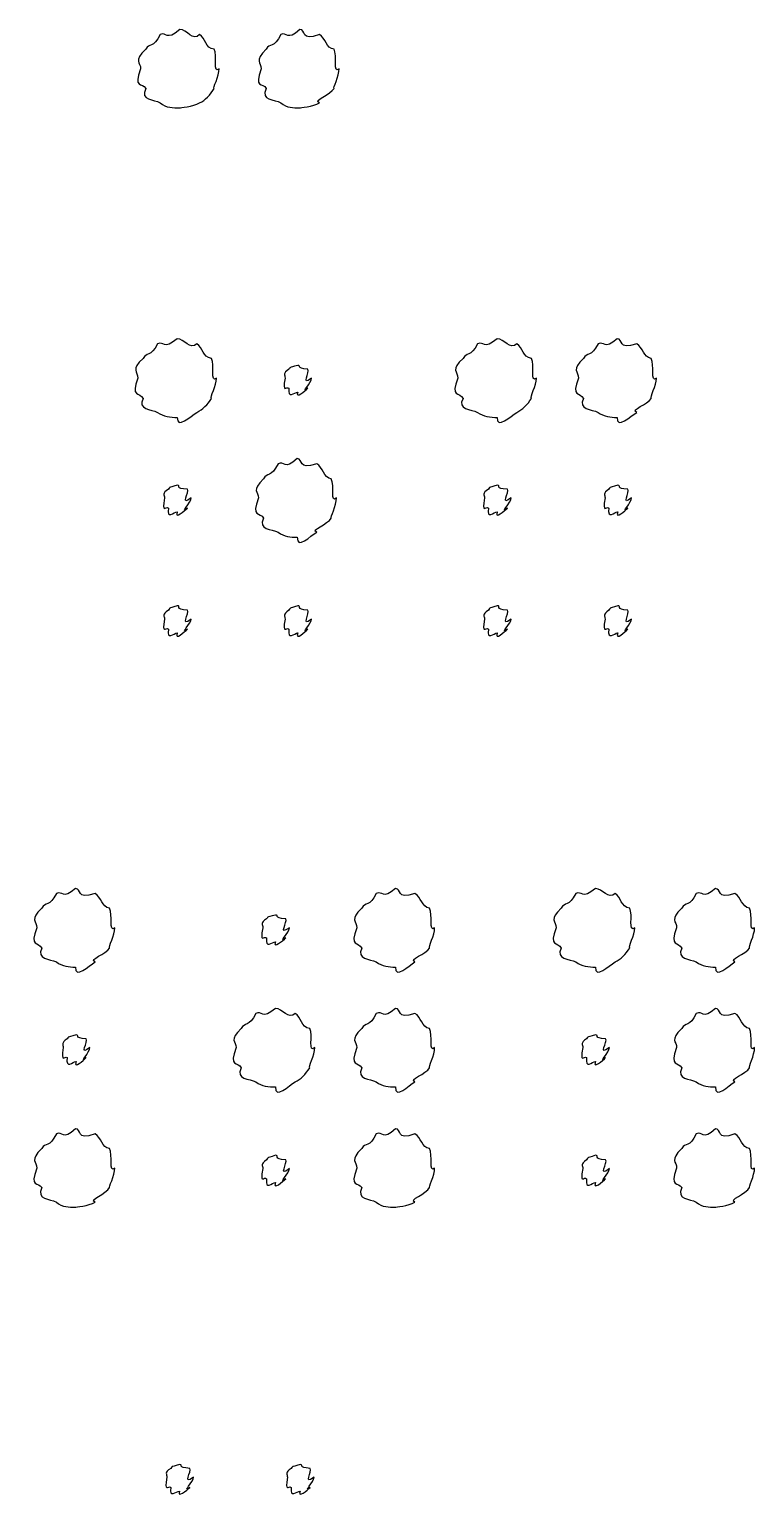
# Model space of a CAD drawing. Header units: millimetres. Extents: x -178 to -32, y 41 to 266.
# Drawn here: x -51.4 to -45.1, y 184.42 to 197.2 of the extents above; entities that cross this region are included whole.
import ezdxf

# ---------------------------------------------------------------- set-up
doc = ezdxf.new("R2010")
doc.units = ezdxf.units.MM
doc.layers.get('0').update_dxf_attribs({"linetype": 'CONTINUOUS'})

msp = doc.modelspace()

# ---------------------------------------------------------------- linework, layer by layer
at = {"color": 0}
for p, q in [((-50.0941, 197.2), (-50.0941, 197.2)), ((-49.0523, 197.2), (-49.0523, 197.2)), ((-50.1174, 194.509), (-50.1174, 194.509)), ((-47.335, 194.509), (-47.335, 194.509)), ((-46.2933, 194.509), (-46.2933, 194.509)), ((-49.07, 194.277), (-49.07, 194.277)), ((-49.0756, 193.467), (-49.0756, 193.467)), ((-50.1174, 193.235), (-50.1174, 193.235)), ((-47.335, 193.235), (-47.335, 193.235)), ((-46.288, 193.235), (-46.288, 193.235)), ((-50.1174, 192.188), (-50.1174, 192.188)), ((-49.07, 192.188), (-49.07, 192.188)), ((-47.335, 192.188), (-47.335, 192.188)), ((-46.288, 192.188), (-46.288, 192.188)), ((-51.0036, 189.728), (-51.0036, 189.728)), ((-48.2212, 189.728), (-48.2212, 189.728)), ((-46.4809, 189.728), (-46.4809, 189.728)), ((-45.4388, 189.728), (-45.4388, 189.728)), ((-49.2629, 189.497), (-49.2629, 189.497)), ((-49.2629, 188.686), (-49.2629, 188.686)), ((-48.2212, 188.686), (-48.2212, 188.686)), ((-45.4388, 188.686), (-45.4388, 188.686)), ((-50.9979, 188.455), (-50.9979, 188.455)), ((-46.4809, 188.455), (-46.4809, 188.455)), ((-51.0036, 187.639), (-51.0036, 187.639)), ((-48.2212, 187.639), (-48.2212, 187.639)), ((-45.4388, 187.639), (-45.4388, 187.639)), ((-49.2629, 187.408), (-49.2629, 187.408)), ((-46.4809, 187.408), (-46.4809, 187.408)), ((-50.0969, 184.718), (-50.0969, 184.718)), ((-49.0495, 184.718), (-49.0495, 184.718))]:
    msp.add_line(p, q, dxfattribs=at)
for points in [[(-50.0941, 197.2), (-50.2165, 197.09), (-50.2098, 197.185), (-50.2648, 197.156)], [(-49.923, 197.156), (-49.9808, 197.09), (-50.0348, 197.2), (-50.0941, 197.2)], [(-49.0523, 197.2), (-49.1652, 197.09), (-49.1624, 197.185), (-49.2174, 197.156)], [(-48.8812, 197.156), (-49.0523, 197.09), (-48.9931, 197.2), (-49.0523, 197.2)], [(-50.2648, 197.156), (-50.3269, 197.031), (-50.3615, 197.084), (-50.3918, 197.029)], [(-49.7963, 197.029), (-49.875, 197.031), (-49.8708, 197.126), (-49.923, 197.156)], [(-49.2174, 197.156), (-49.2753, 197.031), (-49.3141, 197.084), (-49.3444, 197.029)], [(-48.7546, 197.029), (-48.8234, 197.031), (-48.8262, 197.126), (-48.8812, 197.156)], [(-50.3918, 197.029), (-50.5033, 196.92), (-50.4359, 196.916), (-50.4359, 196.858)], [(-49.7522, 196.858), (-49.8129, 196.803), (-49.766, 196.974), (-49.7963, 197.029)], [(-49.3444, 197.029), (-49.4517, 196.92), (-49.3885, 196.916), (-49.3885, 196.858)], [(-48.7105, 196.858), (-48.7655, 196.803), (-48.7243, 196.974), (-48.7546, 197.029)], [(-50.4359, 196.858), (-50.5033, 196.682), (-50.4208, 196.739), (-50.3918, 196.687)], [(-49.7963, 196.687), (-49.8129, 196.682), (-49.7522, 196.795), (-49.7522, 196.858)], [(-49.3885, 196.858), (-49.4517, 196.682), (-49.3734, 196.739), (-49.3444, 196.687)], [(-48.7546, 196.687), (-48.7655, 196.682), (-48.7105, 196.795), (-48.7105, 196.858)], [(-50.3918, 196.687), (-50.444, 196.578), (-50.3199, 196.594), (-50.2648, 196.561)], [(-49.923, 196.561), (-49.875, 196.578), (-49.8295, 196.635), (-49.7963, 196.687)], [(-49.3444, 196.687), (-49.3938, 196.578), (-49.2728, 196.594), (-49.2174, 196.561)], [(-48.8812, 196.561), (-48.9419, 196.578), (-48.7835, 196.635), (-48.7546, 196.687)], [(-50.2648, 196.561), (-50.2165, 196.517), (-50.1519, 196.517), (-50.0941, 196.517)], [(-50.0941, 196.517), (-50.0994, 196.517), (-49.9784, 196.53), (-49.923, 196.561)], [(-49.2174, 196.561), (-49.1652, 196.517), (-49.1074, 196.517), (-49.0523, 196.517)], [(-49.0523, 196.517), (-49.0523, 196.517), (-48.9366, 196.53), (-48.8812, 196.561)], [(-50.1174, 194.509), (-50.2401, 194.407), (-50.2331, 194.493), (-50.2885, 194.465)], [(-49.9466, 194.465), (-50.0045, 194.407), (-50.0581, 194.509), (-50.1174, 194.509)], [(-47.335, 194.509), (-47.4578, 194.407), (-47.4511, 194.493), (-47.5061, 194.465)], [(-47.1643, 194.465), (-47.2221, 194.407), (-47.2757, 194.509), (-47.335, 194.509)], [(-46.2933, 194.509), (-46.4065, 194.407), (-46.4037, 194.493), (-46.4587, 194.465)], [(-46.1225, 194.465), (-46.2933, 194.407), (-46.234, 194.509), (-46.2933, 194.509)], [(-50.2885, 194.465), (-50.3502, 194.349), (-50.3848, 194.393), (-50.4151, 194.338)], [(-49.8196, 194.338), (-49.8983, 194.349), (-49.8941, 194.434), (-49.9466, 194.465)], [(-47.5061, 194.465), (-47.5682, 194.349), (-47.6024, 194.393), (-47.6328, 194.338)], [(-47.0376, 194.338), (-47.1159, 194.349), (-47.1121, 194.434), (-47.1643, 194.465)], [(-46.4587, 194.465), (-46.5166, 194.349), (-46.5554, 194.393), (-46.5854, 194.338)], [(-45.9959, 194.338), (-46.0647, 194.349), (-46.0675, 194.434), (-46.1225, 194.465)], [(-50.4151, 194.338), (-50.5266, 194.239), (-50.4592, 194.225), (-50.4592, 194.167)], [(-49.7755, 194.167), (-49.8362, 194.12), (-49.7893, 194.283), (-49.8196, 194.338)], [(-49.1472, 194.244), (-49.2037, 194.208), (-49.1804, 194.196), (-49.1804, 194.167)], [(-49.07, 194.277), (-49.1596, 194.253), (-49.1254, 194.266), (-49.1472, 194.244)], [(-48.9818, 194.244), (-49.0936, 194.253), (-49.0329, 194.277), (-49.07, 194.277)], [(-48.949, 194.167), (-49.0495, 194.091), (-48.9599, 194.222), (-48.9818, 194.244)], [(-47.6328, 194.338), (-47.7446, 194.239), (-47.6769, 194.225), (-47.6769, 194.167)], [(-46.9935, 194.167), (-47.0542, 194.12), (-47.0073, 194.283), (-47.0376, 194.338)], [(-46.5854, 194.338), (-46.693, 194.239), (-46.6295, 194.225), (-46.6295, 194.167)], [(-45.9518, 194.167), (-46.0068, 194.12), (-45.9655, 194.283), (-45.9959, 194.338)], [(-50.4592, 194.167), (-50.5266, 193.999), (-50.444, 194.046), (-50.4151, 193.991)], [(-49.8196, 193.991), (-49.8362, 193.999), (-49.7755, 194.104), (-49.7755, 194.167)], [(-49.1804, 194.167), (-49.2037, 194.025), (-49.1695, 194.101), (-49.1472, 194.079)], [(-48.9818, 194.079), (-49.0495, 194.025), (-48.949, 194.13), (-48.949, 194.167)], [(-47.6769, 194.167), (-47.7446, 193.999), (-47.6617, 194.046), (-47.6328, 193.991)], [(-47.0376, 193.991), (-47.0542, 193.999), (-46.9935, 194.104), (-46.9935, 194.167)], [(-46.6295, 194.167), (-46.693, 193.999), (-46.6143, 194.046), (-46.5854, 193.991)], [(-45.9959, 193.991), (-46.0068, 193.999), (-45.9518, 194.104), (-45.9518, 194.167)], [(-50.4151, 193.991), (-50.4673, 193.893), (-50.3435, 193.898), (-50.2885, 193.869)], [(-49.9466, 193.869), (-49.8983, 193.893), (-49.8528, 193.938), (-49.8196, 193.991)], [(-49.1472, 194.079), (-49.1596, 193.981), (-49.0989, 194.046), (-49.07, 194.046)], [(-49.07, 194.046), (-49.0936, 193.981), (-49.004, 194.057), (-48.9818, 194.079)], [(-47.6328, 193.991), (-47.6853, 193.893), (-47.5611, 193.898), (-47.5061, 193.869)], [(-47.1643, 193.869), (-47.1159, 193.893), (-47.0704, 193.938), (-47.0376, 193.991)], [(-46.5854, 193.991), (-46.6351, 193.893), (-46.5138, 193.898), (-46.4587, 193.869)], [(-46.1225, 193.869), (-46.1832, 193.893), (-46.0248, 193.938), (-45.9959, 193.991)], [(-50.2885, 193.869), (-50.2401, 193.833), (-50.1752, 193.825), (-50.1174, 193.825)], [(-50.1174, 193.825), (-50.123, 193.716), (-50.0017, 193.839), (-49.9466, 193.869)], [(-47.5061, 193.869), (-47.4578, 193.833), (-47.3932, 193.825), (-47.335, 193.825)], [(-47.335, 193.825), (-47.3407, 193.716), (-47.2193, 193.839), (-47.1643, 193.869)], [(-46.4587, 193.869), (-46.4065, 193.833), (-46.3487, 193.825), (-46.2933, 193.825)], [(-46.2933, 193.825), (-46.2933, 193.716), (-46.1776, 193.839), (-46.1225, 193.869)], [(-49.0756, 193.467), (-49.1885, 193.359), (-49.186, 193.452), (-49.2411, 193.423)], [(-48.9049, 193.423), (-49.0756, 193.359), (-49.0164, 193.467), (-49.0756, 193.467)], [(-49.2411, 193.423), (-49.2989, 193.301), (-49.3374, 193.348), (-49.3677, 193.29)], [(-48.7779, 193.29), (-48.847, 193.301), (-48.8495, 193.392), (-48.9049, 193.423)], [(-50.1174, 193.235), (-50.2112, 193.205), (-50.1724, 193.225), (-50.1946, 193.202)], [(-50.0292, 193.202), (-50.1449, 193.205), (-50.0803, 193.235), (-50.1174, 193.235)], [(-49.3677, 193.29), (-49.4753, 193.187), (-49.4118, 193.18), (-49.4118, 193.125)], [(-48.7338, 193.125), (-48.7892, 193.07), (-48.7475, 193.235), (-48.7779, 193.29)], [(-47.335, 193.235), (-47.4289, 193.205), (-47.3904, 193.225), (-47.4123, 193.202)], [(-47.2468, 193.202), (-47.3629, 193.205), (-47.298, 193.235), (-47.335, 193.235)], [(-46.288, 193.235), (-46.3776, 193.205), (-46.343, 193.225), (-46.3649, 193.202)], [(-46.1998, 193.202), (-46.3113, 193.205), (-46.2506, 193.235), (-46.288, 193.235)], [(-50.1946, 193.202), (-50.2553, 193.161), (-50.2278, 193.154), (-50.2278, 193.125)], [(-50.2278, 193.125), (-50.2553, 192.978), (-50.2165, 193.059), (-50.1946, 193.037)], [(-49.996, 193.125), (-50.1008, 193.044), (-50.0073, 193.18), (-50.0292, 193.202)], [(-50.0292, 193.037), (-50.1008, 192.978), (-49.996, 193.088), (-49.996, 193.125)], [(-49.4118, 193.125), (-49.4753, 192.951), (-49.3967, 193.004), (-49.3677, 192.949)], [(-48.7779, 192.949), (-48.7892, 192.951), (-48.7338, 193.062), (-48.7338, 193.125)], [(-47.4123, 193.202), (-47.473, 193.161), (-47.4454, 193.154), (-47.4454, 193.125)], [(-47.4454, 193.125), (-47.473, 192.978), (-47.4345, 193.059), (-47.4123, 193.037)], [(-47.214, 193.125), (-47.3188, 193.044), (-47.2249, 193.18), (-47.2468, 193.202)], [(-47.2468, 193.037), (-47.3188, 192.978), (-47.214, 193.088), (-47.214, 193.125)], [(-46.3649, 193.202), (-46.4217, 193.161), (-46.398, 193.154), (-46.398, 193.125)], [(-46.398, 193.125), (-46.4217, 192.978), (-46.3871, 193.059), (-46.3649, 193.037)], [(-46.1666, 193.125), (-46.2672, 193.044), (-46.1776, 193.18), (-46.1998, 193.202)], [(-46.1998, 193.037), (-46.2672, 192.978), (-46.1666, 193.088), (-46.1666, 193.125)], [(-50.1946, 193.037), (-50.2112, 192.933), (-50.1463, 193.004), (-50.1174, 193.004)], [(-50.1174, 193.004), (-50.1449, 192.933), (-50.0514, 193.015), (-50.0292, 193.037)], [(-49.3677, 192.949), (-49.4175, 192.845), (-49.2961, 192.857), (-49.2411, 192.828)], [(-48.9049, 192.828), (-48.9656, 192.845), (-48.8068, 192.896), (-48.7779, 192.949)], [(-47.4123, 193.037), (-47.4289, 192.933), (-47.3639, 193.004), (-47.335, 193.004)], [(-47.335, 193.004), (-47.3629, 192.933), (-47.269, 193.015), (-47.2468, 193.037)], [(-46.3649, 193.037), (-46.3776, 192.933), (-46.3169, 193.004), (-46.288, 193.004)], [(-46.288, 193.004), (-46.3113, 192.933), (-46.2217, 193.015), (-46.1998, 193.037)], [(-49.2411, 192.828), (-49.1885, 192.786), (-49.1307, 192.784), (-49.0756, 192.784)], [(-49.0756, 192.784), (-49.0756, 192.669), (-48.9599, 192.797), (-48.9049, 192.828)], [(-50.1174, 192.188), (-50.2112, 192.155), (-50.1724, 192.174), (-50.1946, 192.15)], [(-50.0292, 192.15), (-50.1449, 192.155), (-50.0803, 192.188), (-50.1174, 192.188)], [(-49.07, 192.188), (-49.1596, 192.155), (-49.1254, 192.174), (-49.1472, 192.15)], [(-48.9818, 192.15), (-49.0936, 192.155), (-49.0329, 192.188), (-49.07, 192.188)], [(-47.335, 192.188), (-47.4289, 192.155), (-47.3904, 192.174), (-47.4123, 192.15)], [(-47.2468, 192.15), (-47.3629, 192.155), (-47.298, 192.188), (-47.335, 192.188)], [(-46.288, 192.188), (-46.3776, 192.155), (-46.343, 192.174), (-46.3649, 192.15)], [(-46.1998, 192.15), (-46.3113, 192.155), (-46.2506, 192.188), (-46.288, 192.188)], [(-50.1946, 192.15), (-50.2553, 192.107), (-50.2278, 192.101), (-50.2278, 192.072)], [(-50.2278, 192.072), (-50.2553, 191.926), (-50.2165, 192.009), (-50.1946, 191.984)], [(-49.996, 192.072), (-50.1008, 191.99), (-50.0073, 192.127), (-50.0292, 192.15)], [(-50.0292, 191.984), (-50.1008, 191.926), (-49.996, 192.039), (-49.996, 192.072)], [(-49.1472, 192.15), (-49.2037, 192.107), (-49.1804, 192.101), (-49.1804, 192.072)], [(-49.1804, 192.072), (-49.2037, 191.926), (-49.1695, 192.009), (-49.1472, 191.984)], [(-48.949, 192.072), (-49.0495, 191.99), (-48.9599, 192.127), (-48.9818, 192.15)], [(-48.9818, 191.984), (-49.0495, 191.926), (-48.949, 192.039), (-48.949, 192.072)], [(-47.4123, 192.15), (-47.473, 192.107), (-47.4454, 192.101), (-47.4454, 192.072)], [(-47.4454, 192.072), (-47.473, 191.926), (-47.4345, 192.009), (-47.4123, 191.984)], [(-47.214, 192.072), (-47.3188, 191.99), (-47.2249, 192.127), (-47.2468, 192.15)], [(-47.2468, 191.984), (-47.3188, 191.926), (-47.214, 192.039), (-47.214, 192.072)], [(-46.3649, 192.15), (-46.4217, 192.107), (-46.398, 192.101), (-46.398, 192.072)], [(-46.398, 192.072), (-46.4217, 191.926), (-46.3871, 192.009), (-46.3649, 191.984)], [(-46.1666, 192.072), (-46.2672, 191.99), (-46.1776, 192.127), (-46.1998, 192.15)], [(-46.1998, 191.984), (-46.2672, 191.926), (-46.1666, 192.039), (-46.1666, 192.072)], [(-50.1946, 191.984), (-50.2112, 191.879), (-50.1463, 191.951), (-50.1174, 191.951)], [(-50.1174, 191.951), (-50.1449, 191.879), (-50.0514, 191.962), (-50.0292, 191.984)], [(-49.1472, 191.984), (-49.1596, 191.879), (-49.0989, 191.951), (-49.07, 191.951)], [(-49.07, 191.951), (-49.0936, 191.879), (-49.004, 191.962), (-48.9818, 191.984)], [(-47.4123, 191.984), (-47.4289, 191.879), (-47.3639, 191.951), (-47.335, 191.951)], [(-47.335, 191.951), (-47.3629, 191.879), (-47.269, 191.962), (-47.2468, 191.984)], [(-46.3649, 191.984), (-46.3776, 191.879), (-46.3169, 191.951), (-46.288, 191.951)], [(-46.288, 191.951), (-46.3113, 191.879), (-46.2217, 191.962), (-46.1998, 191.984)], [(-51.169, 189.684), (-51.2269, 189.568), (-51.2653, 189.612), (-51.2957, 189.557)], [(-51.0036, 189.728), (-51.1164, 189.626), (-51.1136, 189.713), (-51.169, 189.684)], [(-50.8328, 189.684), (-51.0036, 189.626), (-50.9443, 189.728), (-51.0036, 189.728)], [(-50.7058, 189.557), (-50.7746, 189.568), (-50.7774, 189.654), (-50.8328, 189.684)], [(-48.3866, 189.684), (-48.4445, 189.568), (-48.483, 189.612), (-48.5133, 189.557)], [(-48.2212, 189.728), (-48.3341, 189.626), (-48.3316, 189.713), (-48.3866, 189.684)], [(-48.0504, 189.684), (-48.2212, 189.626), (-48.1619, 189.728), (-48.2212, 189.728)], [(-47.9234, 189.557), (-47.9926, 189.568), (-47.9954, 189.654), (-48.0504, 189.684)], [(-46.6517, 189.684), (-46.7138, 189.568), (-46.748, 189.612), (-46.7783, 189.557)], [(-46.4809, 189.728), (-46.6034, 189.626), (-46.5967, 189.713), (-46.6517, 189.684)], [(-46.3098, 189.684), (-46.3677, 189.626), (-46.4217, 189.728), (-46.4809, 189.728)], [(-46.1832, 189.557), (-46.2615, 189.568), (-46.2576, 189.654), (-46.3098, 189.684)], [(-45.6043, 189.684), (-45.6621, 189.568), (-45.701, 189.612), (-45.7313, 189.557)], [(-45.4388, 189.728), (-45.5521, 189.626), (-45.5493, 189.713), (-45.6043, 189.684)], [(-45.2681, 189.684), (-45.4388, 189.626), (-45.3796, 189.728), (-45.4388, 189.728)], [(-45.1414, 189.557), (-45.2102, 189.568), (-45.2131, 189.654), (-45.2681, 189.684)], [(-51.2957, 189.557), (-51.4033, 189.458), (-51.3397, 189.444), (-51.3397, 189.387)], [(-50.6617, 189.387), (-50.7167, 189.34), (-50.6755, 189.502), (-50.7058, 189.557)], [(-48.5133, 189.557), (-48.6209, 189.458), (-48.5574, 189.444), (-48.5574, 189.387)], [(-47.8794, 189.387), (-47.9347, 189.34), (-47.8931, 189.502), (-47.9234, 189.557)], [(-46.7783, 189.557), (-46.8902, 189.458), (-46.8224, 189.444), (-46.8224, 189.387)], [(-46.1391, 189.387), (-46.1998, 189.34), (-46.1529, 189.502), (-46.1832, 189.557)], [(-45.7313, 189.557), (-45.8385, 189.458), (-45.7754, 189.444), (-45.7754, 189.387)], [(-45.0973, 189.387), (-45.1524, 189.34), (-45.1111, 189.502), (-45.1414, 189.557)], [(-51.3397, 189.387), (-51.4033, 189.218), (-51.3246, 189.265), (-51.2957, 189.21)], [(-50.7058, 189.21), (-50.7167, 189.218), (-50.6617, 189.323), (-50.6617, 189.387)], [(-49.3402, 189.464), (-49.4009, 189.428), (-49.3734, 189.416), (-49.3734, 189.387)], [(-49.3734, 189.387), (-49.4009, 189.244), (-49.3624, 189.32), (-49.3402, 189.298)], [(-49.2629, 189.497), (-49.3568, 189.472), (-49.3183, 189.486), (-49.3402, 189.464)], [(-49.1748, 189.464), (-49.2905, 189.472), (-49.2259, 189.497), (-49.2629, 189.497)], [(-49.1419, 189.387), (-49.2464, 189.311), (-49.1529, 189.442), (-49.1748, 189.464)], [(-49.1748, 189.298), (-49.2464, 189.244), (-49.1419, 189.349), (-49.1419, 189.387)], [(-48.5574, 189.387), (-48.6209, 189.218), (-48.5422, 189.265), (-48.5133, 189.21)], [(-47.9234, 189.21), (-47.9347, 189.218), (-47.8794, 189.323), (-47.8794, 189.387)], [(-46.8224, 189.387), (-46.8902, 189.218), (-46.8073, 189.265), (-46.7783, 189.21)], [(-46.1832, 189.21), (-46.1998, 189.218), (-46.1391, 189.323), (-46.1391, 189.387)], [(-45.7754, 189.387), (-45.8385, 189.218), (-45.7602, 189.265), (-45.7313, 189.21)], [(-45.1414, 189.21), (-45.1524, 189.218), (-45.0973, 189.323), (-45.0973, 189.387)], [(-49.3402, 189.298), (-49.3568, 189.2), (-49.2919, 189.265), (-49.2629, 189.265)], [(-49.2629, 189.265), (-49.2905, 189.2), (-49.197, 189.276), (-49.1748, 189.298)], [(-51.2957, 189.21), (-51.3454, 189.112), (-51.224, 189.118), (-51.169, 189.089)], [(-50.8328, 189.089), (-50.8931, 189.112), (-50.7347, 189.158), (-50.7058, 189.21)], [(-48.5133, 189.21), (-48.563, 189.112), (-48.4417, 189.118), (-48.3866, 189.089)], [(-48.0504, 189.089), (-48.1111, 189.112), (-47.9524, 189.158), (-47.9234, 189.21)], [(-46.7783, 189.21), (-46.8309, 189.112), (-46.7067, 189.118), (-46.6517, 189.089)], [(-46.3098, 189.089), (-46.2615, 189.112), (-46.2164, 189.158), (-46.1832, 189.21)], [(-45.7313, 189.21), (-45.7807, 189.112), (-45.6593, 189.118), (-45.6043, 189.089)], [(-45.2681, 189.089), (-45.3288, 189.112), (-45.1704, 189.158), (-45.1414, 189.21)], [(-51.169, 189.089), (-51.1164, 189.053), (-51.0586, 189.045), (-51.0036, 189.045)], [(-51.0036, 189.045), (-51.0036, 188.936), (-50.8878, 189.059), (-50.8328, 189.089)], [(-48.3866, 189.089), (-48.3341, 189.053), (-48.2762, 189.045), (-48.2212, 189.045)], [(-48.2212, 189.045), (-48.2212, 188.936), (-48.1055, 189.059), (-48.0504, 189.089)], [(-46.6517, 189.089), (-46.6034, 189.053), (-46.5388, 189.045), (-46.4809, 189.045)], [(-46.4809, 189.045), (-46.4862, 188.936), (-46.3649, 189.059), (-46.3098, 189.089)], [(-45.6043, 189.089), (-45.5521, 189.053), (-45.4942, 189.045), (-45.4388, 189.045)], [(-45.4388, 189.045), (-45.4388, 188.936), (-45.3231, 189.059), (-45.2681, 189.089)], [(-49.434, 188.642), (-49.4958, 188.521), (-49.5304, 188.568), (-49.5607, 188.51)], [(-49.2629, 188.686), (-49.3857, 188.579), (-49.3787, 188.671), (-49.434, 188.642)], [(-49.0922, 188.642), (-49.1501, 188.579), (-49.2037, 188.686), (-49.2629, 188.686)], [(-48.9656, 188.51), (-49.0439, 188.521), (-49.0396, 188.612), (-49.0922, 188.642)], [(-48.3866, 188.642), (-48.4445, 188.521), (-48.483, 188.568), (-48.5133, 188.51)], [(-48.2212, 188.686), (-48.3341, 188.579), (-48.3316, 188.671), (-48.3866, 188.642)], [(-48.0504, 188.642), (-48.2212, 188.579), (-48.1619, 188.686), (-48.2212, 188.686)], [(-47.9234, 188.51), (-47.9926, 188.521), (-47.9954, 188.612), (-48.0504, 188.642)], [(-45.6043, 188.642), (-45.6621, 188.521), (-45.701, 188.568), (-45.7313, 188.51)], [(-45.4388, 188.686), (-45.5521, 188.579), (-45.5493, 188.671), (-45.6043, 188.642)], [(-45.2681, 188.642), (-45.4388, 188.579), (-45.3796, 188.686), (-45.4388, 188.686)], [(-45.1414, 188.51), (-45.2102, 188.521), (-45.2131, 188.612), (-45.2681, 188.642)], [(-49.5607, 188.51), (-49.6722, 188.407), (-49.6048, 188.4), (-49.6048, 188.345)], [(-48.9215, 188.345), (-48.9818, 188.289), (-48.9352, 188.455), (-48.9656, 188.51)], [(-48.5133, 188.51), (-48.6209, 188.407), (-48.5574, 188.4), (-48.5574, 188.345)], [(-47.8794, 188.345), (-47.9347, 188.289), (-47.8931, 188.455), (-47.9234, 188.51)], [(-45.7313, 188.51), (-45.8385, 188.407), (-45.7754, 188.4), (-45.7754, 188.345)], [(-45.0973, 188.345), (-45.1524, 188.289), (-45.1111, 188.455), (-45.1414, 188.51)], [(-51.0752, 188.422), (-51.1316, 188.381), (-51.1083, 188.374), (-51.1083, 188.345)], [(-50.9979, 188.455), (-51.0875, 188.425), (-51.0533, 188.444), (-51.0752, 188.422)], [(-50.9097, 188.422), (-51.0215, 188.425), (-50.9609, 188.455), (-50.9979, 188.455)], [(-50.8769, 188.345), (-50.9774, 188.263), (-50.8878, 188.4), (-50.9097, 188.422)], [(-46.5578, 188.422), (-46.6185, 188.381), (-46.591, 188.374), (-46.591, 188.345)], [(-46.4809, 188.455), (-46.5744, 188.425), (-46.536, 188.444), (-46.5578, 188.422)], [(-46.3927, 188.422), (-46.5085, 188.425), (-46.4435, 188.455), (-46.4809, 188.455)], [(-46.3596, 188.345), (-46.4644, 188.263), (-46.3705, 188.4), (-46.3927, 188.422)], [(-51.1083, 188.345), (-51.1316, 188.197), (-51.0974, 188.279), (-51.0752, 188.257)], [(-51.0752, 188.257), (-51.0875, 188.153), (-51.0268, 188.224), (-50.9979, 188.224)], [(-50.9979, 188.224), (-51.0215, 188.153), (-50.9319, 188.234), (-50.9097, 188.257)], [(-50.9097, 188.257), (-50.9774, 188.197), (-50.8769, 188.307), (-50.8769, 188.345)], [(-49.6048, 188.345), (-49.6722, 188.171), (-49.5896, 188.224), (-49.5607, 188.168)], [(-48.9656, 188.168), (-48.9818, 188.171), (-48.9215, 188.281), (-48.9215, 188.345)], [(-48.5574, 188.345), (-48.6209, 188.171), (-48.5422, 188.224), (-48.5133, 188.168)], [(-47.9234, 188.168), (-47.9347, 188.171), (-47.8794, 188.281), (-47.8794, 188.345)], [(-46.591, 188.345), (-46.6185, 188.197), (-46.5801, 188.279), (-46.5578, 188.257)], [(-46.5578, 188.257), (-46.5744, 188.153), (-46.5099, 188.224), (-46.4809, 188.224)], [(-46.4809, 188.224), (-46.5085, 188.153), (-46.4146, 188.234), (-46.3927, 188.257)], [(-46.3927, 188.257), (-46.4644, 188.197), (-46.3596, 188.307), (-46.3596, 188.345)], [(-45.7754, 188.345), (-45.8385, 188.171), (-45.7602, 188.224), (-45.7313, 188.168)], [(-45.1414, 188.168), (-45.1524, 188.171), (-45.0973, 188.281), (-45.0973, 188.345)], [(-49.5607, 188.168), (-49.6129, 188.065), (-49.4891, 188.076), (-49.434, 188.047)], [(-49.0922, 188.047), (-49.0439, 188.065), (-48.9984, 188.116), (-48.9656, 188.168)], [(-48.5133, 188.168), (-48.563, 188.065), (-48.4417, 188.076), (-48.3866, 188.047)], [(-48.0504, 188.047), (-48.1111, 188.065), (-47.9524, 188.116), (-47.9234, 188.168)], [(-45.7313, 188.168), (-45.7807, 188.065), (-45.6593, 188.076), (-45.6043, 188.047)], [(-45.2681, 188.047), (-45.3288, 188.065), (-45.1704, 188.116), (-45.1414, 188.168)], [(-49.434, 188.047), (-49.3857, 188.006), (-49.3208, 188.003), (-49.2629, 188.003)], [(-49.2629, 188.003), (-49.2686, 187.889), (-49.1472, 188.017), (-49.0922, 188.047)], [(-48.3866, 188.047), (-48.3341, 188.006), (-48.2762, 188.003), (-48.2212, 188.003)], [(-48.2212, 188.003), (-48.2212, 187.889), (-48.1055, 188.017), (-48.0504, 188.047)], [(-45.6043, 188.047), (-45.5521, 188.006), (-45.4942, 188.003), (-45.4388, 188.003)], [(-45.4388, 188.003), (-45.4388, 187.889), (-45.3231, 188.017), (-45.2681, 188.047)], [(-51.169, 187.595), (-51.2269, 187.47), (-51.2653, 187.524), (-51.2957, 187.468)], [(-51.0036, 187.639), (-51.1164, 187.529), (-51.1136, 187.624), (-51.169, 187.595)], [(-50.8328, 187.595), (-51.0036, 187.529), (-50.9443, 187.639), (-51.0036, 187.639)], [(-50.7058, 187.468), (-50.7746, 187.47), (-50.7774, 187.565), (-50.8328, 187.595)], [(-48.3866, 187.595), (-48.4445, 187.47), (-48.483, 187.524), (-48.5133, 187.468)], [(-48.2212, 187.639), (-48.3341, 187.529), (-48.3316, 187.624), (-48.3866, 187.595)], [(-48.0504, 187.595), (-48.2212, 187.529), (-48.1619, 187.639), (-48.2212, 187.639)], [(-47.9234, 187.468), (-47.9926, 187.47), (-47.9954, 187.565), (-48.0504, 187.595)], [(-45.6043, 187.595), (-45.6621, 187.47), (-45.701, 187.524), (-45.7313, 187.468)], [(-45.4388, 187.639), (-45.5521, 187.529), (-45.5493, 187.624), (-45.6043, 187.595)], [(-45.2681, 187.595), (-45.4388, 187.529), (-45.3796, 187.639), (-45.4388, 187.639)], [(-45.1414, 187.468), (-45.2102, 187.47), (-45.2131, 187.565), (-45.2681, 187.595)], [(-51.2957, 187.468), (-51.4033, 187.36), (-51.3397, 187.355), (-51.3397, 187.297)], [(-50.6617, 187.297), (-50.7167, 187.242), (-50.6755, 187.413), (-50.7058, 187.468)], [(-48.5133, 187.468), (-48.6209, 187.36), (-48.5574, 187.355), (-48.5574, 187.297)], [(-47.8794, 187.297), (-47.9347, 187.242), (-47.8931, 187.413), (-47.9234, 187.468)], [(-45.7313, 187.468), (-45.8385, 187.36), (-45.7754, 187.355), (-45.7754, 187.297)], [(-45.0973, 187.297), (-45.1524, 187.242), (-45.1111, 187.413), (-45.1414, 187.468)], [(-49.3402, 187.369), (-49.4009, 187.326), (-49.3734, 187.321), (-49.3734, 187.292)], [(-49.2629, 187.408), (-49.3568, 187.375), (-49.3183, 187.394), (-49.3402, 187.369)], [(-49.1748, 187.369), (-49.2905, 187.375), (-49.2259, 187.408), (-49.2629, 187.408)], [(-49.1419, 187.292), (-49.2464, 187.209), (-49.1529, 187.347), (-49.1748, 187.369)], [(-46.5578, 187.369), (-46.6185, 187.326), (-46.591, 187.321), (-46.591, 187.292)], [(-46.4809, 187.408), (-46.5744, 187.375), (-46.536, 187.394), (-46.5578, 187.369)], [(-46.3927, 187.369), (-46.5085, 187.375), (-46.4435, 187.408), (-46.4809, 187.408)], [(-46.3596, 187.292), (-46.4644, 187.209), (-46.3705, 187.347), (-46.3927, 187.369)], [(-51.3397, 187.297), (-51.4033, 187.121), (-51.3246, 187.178), (-51.2957, 187.127)], [(-50.7058, 187.127), (-50.7167, 187.121), (-50.6617, 187.234), (-50.6617, 187.297)], [(-49.3734, 187.292), (-49.4009, 187.146), (-49.3624, 187.229), (-49.3402, 187.204)], [(-49.3402, 187.204), (-49.3568, 187.099), (-49.2919, 187.171), (-49.2629, 187.171)], [(-49.2629, 187.171), (-49.2905, 187.099), (-49.197, 187.182), (-49.1748, 187.204)], [(-49.1748, 187.204), (-49.2464, 187.146), (-49.1419, 187.259), (-49.1419, 187.292)], [(-48.5574, 187.297), (-48.6209, 187.121), (-48.5422, 187.178), (-48.5133, 187.127)], [(-47.9234, 187.127), (-47.9347, 187.121), (-47.8794, 187.234), (-47.8794, 187.297)], [(-46.591, 187.292), (-46.6185, 187.146), (-46.5801, 187.229), (-46.5578, 187.204)], [(-46.5578, 187.204), (-46.5744, 187.099), (-46.5099, 187.171), (-46.4809, 187.171)], [(-46.4809, 187.171), (-46.5085, 187.099), (-46.4146, 187.182), (-46.3927, 187.204)], [(-46.3927, 187.204), (-46.4644, 187.146), (-46.3596, 187.259), (-46.3596, 187.292)], [(-45.7754, 187.297), (-45.8385, 187.121), (-45.7602, 187.178), (-45.7313, 187.127)], [(-45.1414, 187.127), (-45.1524, 187.121), (-45.0973, 187.234), (-45.0973, 187.297)], [(-51.2957, 187.127), (-51.3454, 187.018), (-51.224, 187.033), (-51.169, 187)], [(-50.8328, 187), (-50.8931, 187.018), (-50.7347, 187.074), (-50.7058, 187.127)], [(-48.5133, 187.127), (-48.563, 187.018), (-48.4417, 187.033), (-48.3866, 187)], [(-48.0504, 187), (-48.1111, 187.018), (-47.9524, 187.074), (-47.9234, 187.127)], [(-45.7313, 187.127), (-45.7807, 187.018), (-45.6593, 187.033), (-45.6043, 187)], [(-45.2681, 187), (-45.3288, 187.018), (-45.1704, 187.074), (-45.1414, 187.127)], [(-51.169, 187), (-51.1164, 186.956), (-51.0586, 186.956), (-51.0036, 186.956)], [(-51.0036, 186.956), (-51.0036, 186.956), (-50.8878, 186.969), (-50.8328, 187)], [(-48.3866, 187), (-48.3341, 186.956), (-48.2762, 186.956), (-48.2212, 186.956)], [(-48.2212, 186.956), (-48.2212, 186.956), (-48.1055, 186.969), (-48.0504, 187)], [(-45.6043, 187), (-45.5521, 186.956), (-45.4942, 186.956), (-45.4388, 186.956)], [(-45.4388, 186.956), (-45.4388, 186.956), (-45.3231, 186.969), (-45.2681, 187)], [(-50.1738, 184.685), (-50.2345, 184.649), (-50.207, 184.636), (-50.207, 184.608)], [(-50.0969, 184.718), (-50.1904, 184.693), (-50.1519, 184.707), (-50.1738, 184.685)], [(-50.0087, 184.685), (-50.1244, 184.693), (-50.0595, 184.718), (-50.0969, 184.718)], [(-49.9756, 184.608), (-50.0803, 184.532), (-49.9865, 184.663), (-50.0087, 184.685)], [(-49.1268, 184.685), (-49.1832, 184.649), (-49.1596, 184.636), (-49.1596, 184.608)], [(-49.0495, 184.718), (-49.1391, 184.693), (-49.1046, 184.707), (-49.1268, 184.685)], [(-48.9613, 184.685), (-49.0728, 184.693), (-49.0121, 184.718), (-49.0495, 184.718)], [(-48.9282, 184.608), (-49.0287, 184.532), (-48.9391, 184.663), (-48.9613, 184.685)], [(-50.207, 184.608), (-50.2345, 184.466), (-50.196, 184.541), (-50.1738, 184.519)], [(-50.1738, 184.519), (-50.1904, 184.422), (-50.1258, 184.486), (-50.0969, 184.486)], [(-50.0969, 184.486), (-50.1244, 184.422), (-50.0306, 184.497), (-50.0087, 184.519)], [(-50.0087, 184.519), (-50.0803, 184.466), (-49.9756, 184.57), (-49.9756, 184.608)], [(-49.1596, 184.608), (-49.1832, 184.466), (-49.1486, 184.541), (-49.1268, 184.519)], [(-49.1268, 184.519), (-49.1391, 184.422), (-49.0784, 184.486), (-49.0495, 184.486)], [(-49.0495, 184.486), (-49.0728, 184.422), (-48.9832, 184.497), (-48.9613, 184.519)], [(-48.9613, 184.519), (-49.0287, 184.466), (-48.9282, 184.57), (-48.9282, 184.608)]]:
    msp.add_open_spline(points, degree=3, dxfattribs=at)

doc.saveas('drawing.dxf')
